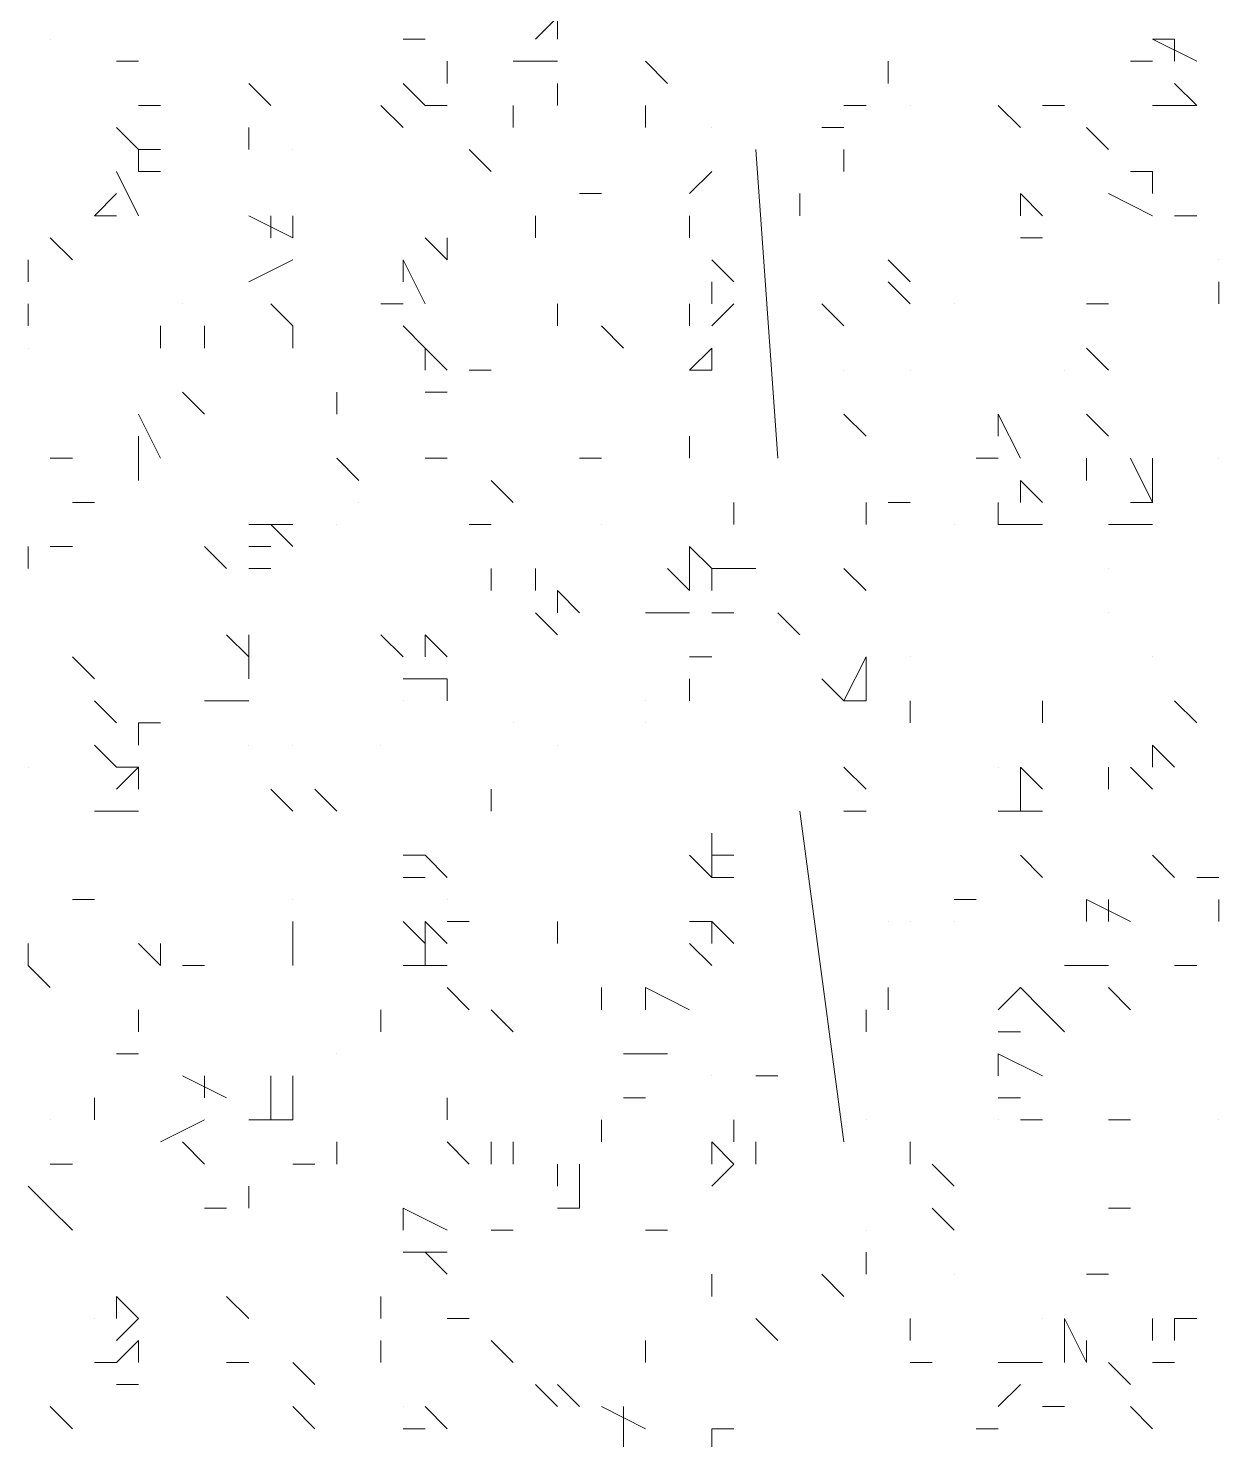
# Model space of a CAD drawing. Header units: millimetres. Extents: x 2928 to 3112, y 1220 to 1280.
# Drawn here: x 3000.6755 to 3000.8555, y 1263.2689 to 1263.4823 of the extents above; entities that cross this region are included whole.
import ezdxf

# ---------------------------------------------------------------- set-up
doc = ezdxf.new("R2010")
doc.units = ezdxf.units.MM

msp = doc.modelspace()

# ---------------------------------------------------------------- linework, layer by layer
at = {"color": 92, "linetype": 'Continuous', "lineweight": 5, "true_color": 0x00b800}
for points in [[(3000.7555, 1263.48394), (3000.75217, 1263.48061), (3000.75217, 1263.48061)], [(3000.7555, 1263.48394), (3000.7555, 1263.48061), (3000.7555, 1263.48061)], [(3000.7355, 1263.48061), (3000.73217, 1263.48061), (3000.73217, 1263.48061)], [(3000.8455, 1263.48061), (3000.85217, 1263.47727), (3000.85217, 1263.47727)], [(3000.84883, 1263.48061), (3000.8455, 1263.48061), (3000.8455, 1263.48061)], [(3000.84883, 1263.48061), (3000.84883, 1263.47727), (3000.84883, 1263.47727)], [(3000.69217, 1263.47727), (3000.68883, 1263.47727), (3000.68883, 1263.47727)], [(3000.73883, 1263.47727), (3000.73883, 1263.47394), (3000.73883, 1263.47394)], [(3000.73883, 1263.47727), (3000.73883, 1263.47394), (3000.73883, 1263.47394)], [(3000.74883, 1263.47727), (3000.7555, 1263.47727), (3000.7555, 1263.47727)], [(3000.77217, 1263.47394), (3000.76883, 1263.47727), (3000.76883, 1263.47727)], [(3000.8055, 1263.47394), (3000.8055, 1263.47727), (3000.8055, 1263.47727)], [(3000.8455, 1263.47727), (3000.84217, 1263.47727), (3000.84217, 1263.47727)], [(3000.71217, 1263.47061), (3000.70883, 1263.47394), (3000.70883, 1263.47394)], [(3000.7355, 1263.47061), (3000.73217, 1263.47394), (3000.73217, 1263.47394)], [(3000.7555, 1263.47061), (3000.7555, 1263.47394), (3000.7555, 1263.47394)], [(3000.85217, 1263.47061), (3000.84883, 1263.47394), (3000.84883, 1263.47394)], [(3000.6955, 1263.47061), (3000.69217, 1263.47061), (3000.69217, 1263.47061)], [(3000.73217, 1263.46727), (3000.72883, 1263.47061), (3000.72883, 1263.47061)], [(3000.7355, 1263.47061), (3000.73883, 1263.47061), (3000.73883, 1263.47061)], [(3000.74883, 1263.46727), (3000.74883, 1263.47061), (3000.74883, 1263.47061)], [(3000.76883, 1263.46727), (3000.76883, 1263.47061), (3000.76883, 1263.47061)], [(3000.79883, 1263.47061), (3000.80217, 1263.47061), (3000.80217, 1263.47061)], [(3000.8255, 1263.46727), (3000.82217, 1263.47061), (3000.82217, 1263.47061)], [(3000.83217, 1263.47061), (3000.82883, 1263.47061), (3000.82883, 1263.47061)], [(3000.8455, 1263.47061), (3000.85217, 1263.47061), (3000.85217, 1263.47061)], [(3000.69217, 1263.46394), (3000.68883, 1263.46727), (3000.68883, 1263.46727)], [(3000.70883, 1263.46394), (3000.70883, 1263.46727), (3000.70883, 1263.46727)], [(3000.7955, 1263.46727), (3000.79883, 1263.46727), (3000.79883, 1263.46727)], [(3000.83883, 1263.46394), (3000.8355, 1263.46727), (3000.8355, 1263.46727)], [(3000.69217, 1263.46394), (3000.6955, 1263.46394), (3000.6955, 1263.46394)], [(3000.69217, 1263.46394), (3000.69217, 1263.4606), (3000.69217, 1263.4606)], [(3000.7455, 1263.4606), (3000.74217, 1263.46394), (3000.74217, 1263.46394)], [(3000.79883, 1263.4606), (3000.79883, 1263.46394), (3000.79883, 1263.46394)], [(3000.68883, 1263.4606), (3000.69217, 1263.45394), (3000.69217, 1263.45394)], [(3000.69217, 1263.4606), (3000.6955, 1263.4606), (3000.6955, 1263.4606)], [(3000.7755, 1263.45727), (3000.77883, 1263.4606), (3000.77883, 1263.4606)], [(3000.8455, 1263.4606), (3000.84217, 1263.4606), (3000.84217, 1263.4606)], [(3000.8455, 1263.4606), (3000.8455, 1263.45727), (3000.8455, 1263.45727)], [(3000.68883, 1263.45727), (3000.6855, 1263.45394), (3000.6855, 1263.45394)], [(3000.76217, 1263.45727), (3000.75883, 1263.45727), (3000.75883, 1263.45727)], [(3000.79217, 1263.45394), (3000.79217, 1263.45727), (3000.79217, 1263.45727)], [(3000.8255, 1263.45727), (3000.82883, 1263.45394), (3000.82883, 1263.45394)], [(3000.8255, 1263.45727), (3000.8255, 1263.45394), (3000.8255, 1263.45394)], [(3000.82883, 1263.45394), (3000.8255, 1263.45727), (3000.8255, 1263.45727)], [(3000.83883, 1263.45727), (3000.8455, 1263.45394), (3000.8455, 1263.45394)], [(3000.6855, 1263.45394), (3000.68883, 1263.45394), (3000.68883, 1263.45394)], [(3000.70883, 1263.45394), (3000.7155, 1263.4506), (3000.7155, 1263.4506)], [(3000.71217, 1263.45394), (3000.71217, 1263.4506), (3000.71217, 1263.4506)], [(3000.7155, 1263.4506), (3000.7155, 1263.45394), (3000.7155, 1263.45394)], [(3000.75217, 1263.4506), (3000.75217, 1263.45394), (3000.75217, 1263.45394)], [(3000.7755, 1263.4506), (3000.7755, 1263.45394), (3000.7755, 1263.45394)], [(3000.85217, 1263.45394), (3000.84883, 1263.45394), (3000.84883, 1263.45394)], [(3000.68217, 1263.44727), (3000.67883, 1263.4506), (3000.67883, 1263.4506)], [(3000.73883, 1263.44727), (3000.7355, 1263.4506), (3000.7355, 1263.4506)], [(3000.73883, 1263.44727), (3000.73883, 1263.4506), (3000.73883, 1263.4506)], [(3000.8255, 1263.4506), (3000.82883, 1263.4506), (3000.82883, 1263.4506)], [(3000.6755, 1263.44394), (3000.6755, 1263.44727), (3000.6755, 1263.44727)], [(3000.70883, 1263.44394), (3000.7155, 1263.44727), (3000.7155, 1263.44727)], [(3000.73217, 1263.44727), (3000.7355, 1263.4406), (3000.7355, 1263.4406)], [(3000.73217, 1263.44727), (3000.73217, 1263.44394), (3000.73217, 1263.44394)], [(3000.77883, 1263.44727), (3000.78217, 1263.44394), (3000.78217, 1263.44394)], [(3000.80883, 1263.44394), (3000.8055, 1263.44727), (3000.8055, 1263.44727)], [(3000.77883, 1263.44394), (3000.77883, 1263.4406), (3000.77883, 1263.4406)], [(3000.80883, 1263.4406), (3000.8055, 1263.44394), (3000.8055, 1263.44394)], [(3000.8555, 1263.4406), (3000.8555, 1263.44394), (3000.8555, 1263.44394)], [(3000.6755, 1263.43727), (3000.6755, 1263.4406), (3000.6755, 1263.4406)], [(3000.7155, 1263.43727), (3000.71217, 1263.4406), (3000.71217, 1263.4406)], [(3000.72883, 1263.4406), (3000.73217, 1263.4406), (3000.73217, 1263.4406)], [(3000.7555, 1263.43727), (3000.7555, 1263.4406), (3000.7555, 1263.4406)], [(3000.7755, 1263.43727), (3000.7755, 1263.4406), (3000.7755, 1263.4406)], [(3000.77883, 1263.43727), (3000.78217, 1263.4406), (3000.78217, 1263.4406)], [(3000.79883, 1263.43727), (3000.7955, 1263.4406), (3000.7955, 1263.4406)], [(3000.83883, 1263.4406), (3000.8355, 1263.4406), (3000.8355, 1263.4406)], [(3000.6955, 1263.43394), (3000.6955, 1263.43727), (3000.6955, 1263.43727)], [(3000.70217, 1263.43394), (3000.70217, 1263.43727), (3000.70217, 1263.43727)], [(3000.7155, 1263.43394), (3000.7155, 1263.43727), (3000.7155, 1263.43727)], [(3000.7355, 1263.43394), (3000.73217, 1263.43727), (3000.73217, 1263.43727)], [(3000.7655, 1263.43394), (3000.76217, 1263.43727), (3000.76217, 1263.43727)], [(3000.7355, 1263.43394), (3000.73883, 1263.4306), (3000.73883, 1263.4306)], [(3000.7355, 1263.43394), (3000.7355, 1263.4306), (3000.7355, 1263.4306)], [(3000.77883, 1263.43394), (3000.7755, 1263.4306), (3000.7755, 1263.4306)], [(3000.77883, 1263.43394), (3000.77883, 1263.4306), (3000.77883, 1263.4306)], [(3000.83883, 1263.4306), (3000.8355, 1263.43394), (3000.8355, 1263.43394)], [(3000.7455, 1263.4306), (3000.74217, 1263.4306), (3000.74217, 1263.4306)], [(3000.7755, 1263.4306), (3000.77883, 1263.4306), (3000.77883, 1263.4306)], [(3000.70217, 1263.42394), (3000.69883, 1263.42727), (3000.69883, 1263.42727)], [(3000.72217, 1263.42394), (3000.72217, 1263.42727), (3000.72217, 1263.42727)], [(3000.7355, 1263.42727), (3000.73883, 1263.42727), (3000.73883, 1263.42727)], [(3000.69217, 1263.42394), (3000.6955, 1263.41727), (3000.6955, 1263.41727)], [(3000.80217, 1263.4206), (3000.79883, 1263.42394), (3000.79883, 1263.42394)], [(3000.82217, 1263.42394), (3000.8255, 1263.41727), (3000.8255, 1263.41727)], [(3000.82217, 1263.42394), (3000.82217, 1263.4206), (3000.82217, 1263.4206)], [(3000.83883, 1263.4206), (3000.8355, 1263.42394), (3000.8355, 1263.42394)], [(3000.69217, 1263.4206), (3000.69217, 1263.41727), (3000.69217, 1263.41727)], [(3000.7755, 1263.41727), (3000.7755, 1263.4206), (3000.7755, 1263.4206)], [(3000.68217, 1263.41727), (3000.67883, 1263.41727), (3000.67883, 1263.41727)], [(3000.68217, 1263.41727), (3000.67883, 1263.41727), (3000.67883, 1263.41727)], [(3000.69217, 1263.41394), (3000.69217, 1263.41727), (3000.69217, 1263.41727)], [(3000.7255, 1263.41394), (3000.72217, 1263.41727), (3000.72217, 1263.41727)], [(3000.73883, 1263.41727), (3000.7355, 1263.41727), (3000.7355, 1263.41727)], [(3000.76217, 1263.41727), (3000.75883, 1263.41727), (3000.75883, 1263.41727)], [(3000.81883, 1263.41727), (3000.82217, 1263.41727), (3000.82217, 1263.41727)], [(3000.8355, 1263.41394), (3000.8355, 1263.41727), (3000.8355, 1263.41727)], [(3000.84217, 1263.41727), (3000.8455, 1263.4106), (3000.8455, 1263.4106)], [(3000.8455, 1263.41727), (3000.8455, 1263.4106), (3000.8455, 1263.4106)], [(3000.74883, 1263.4106), (3000.7455, 1263.41394), (3000.7455, 1263.41394)], [(3000.8255, 1263.41394), (3000.82883, 1263.4106), (3000.82883, 1263.4106)], [(3000.8255, 1263.41394), (3000.8255, 1263.4106), (3000.8255, 1263.4106)], [(3000.6855, 1263.4106), (3000.68217, 1263.4106), (3000.68217, 1263.4106)], [(3000.78217, 1263.40727), (3000.78217, 1263.4106), (3000.78217, 1263.4106)], [(3000.80217, 1263.40727), (3000.80217, 1263.4106), (3000.80217, 1263.4106)], [(3000.80883, 1263.4106), (3000.8055, 1263.4106), (3000.8055, 1263.4106)], [(3000.82217, 1263.40727), (3000.82217, 1263.4106), (3000.82217, 1263.4106)], [(3000.8455, 1263.4106), (3000.84217, 1263.4106), (3000.84217, 1263.4106)], [(3000.71217, 1263.40727), (3000.70883, 1263.40727), (3000.70883, 1263.40727)], [(3000.71217, 1263.40727), (3000.7155, 1263.40394), (3000.7155, 1263.40394)], [(3000.7155, 1263.40727), (3000.71217, 1263.40727), (3000.71217, 1263.40727)], [(3000.7455, 1263.40727), (3000.74217, 1263.40727), (3000.74217, 1263.40727)], [(3000.82217, 1263.40727), (3000.82883, 1263.40727), (3000.82883, 1263.40727)], [(3000.83883, 1263.40727), (3000.8455, 1263.40727), (3000.8455, 1263.40727)], [(3000.6755, 1263.4006), (3000.6755, 1263.40394), (3000.6755, 1263.40394)], [(3000.68217, 1263.40394), (3000.67883, 1263.40394), (3000.67883, 1263.40394)], [(3000.7055, 1263.4006), (3000.70217, 1263.40394), (3000.70217, 1263.40394)], [(3000.70883, 1263.40394), (3000.71217, 1263.40394), (3000.71217, 1263.40394)], [(3000.7755, 1263.40394), (3000.77883, 1263.4006), (3000.77883, 1263.4006)], [(3000.7755, 1263.40394), (3000.7755, 1263.39727), (3000.7755, 1263.39727)], [(3000.71217, 1263.4006), (3000.70883, 1263.4006), (3000.70883, 1263.4006)], [(3000.7455, 1263.39727), (3000.7455, 1263.4006), (3000.7455, 1263.4006)], [(3000.75217, 1263.39727), (3000.75217, 1263.4006), (3000.75217, 1263.4006)], [(3000.7755, 1263.39727), (3000.77217, 1263.4006), (3000.77217, 1263.4006)], [(3000.77883, 1263.4006), (3000.7855, 1263.4006), (3000.7855, 1263.4006)], [(3000.77883, 1263.4006), (3000.77883, 1263.39727), (3000.77883, 1263.39727)], [(3000.80217, 1263.39727), (3000.79883, 1263.4006), (3000.79883, 1263.4006)], [(3000.7555, 1263.39727), (3000.75883, 1263.39394), (3000.75883, 1263.39394)], [(3000.7555, 1263.39727), (3000.7555, 1263.39394), (3000.7555, 1263.39394)], [(3000.75217, 1263.39394), (3000.7555, 1263.3906), (3000.7555, 1263.3906)], [(3000.76883, 1263.39394), (3000.7755, 1263.39394), (3000.7755, 1263.39394)], [(3000.77883, 1263.39394), (3000.78217, 1263.39394), (3000.78217, 1263.39394)], [(3000.7055, 1263.3906), (3000.70883, 1263.38727), (3000.70883, 1263.38727)], [(3000.70883, 1263.3906), (3000.70883, 1263.38394), (3000.70883, 1263.38394)], [(3000.73217, 1263.38727), (3000.72883, 1263.3906), (3000.72883, 1263.3906)], [(3000.7355, 1263.3906), (3000.73883, 1263.38727), (3000.73883, 1263.38727)], [(3000.7355, 1263.3906), (3000.7355, 1263.38727), (3000.7355, 1263.38727)], [(3000.6855, 1263.38394), (3000.68217, 1263.38727), (3000.68217, 1263.38727)], [(3000.77883, 1263.38727), (3000.7755, 1263.38727), (3000.7755, 1263.38727)], [(3000.80217, 1263.38727), (3000.79883, 1263.3806), (3000.79883, 1263.3806)], [(3000.80217, 1263.38727), (3000.80217, 1263.3806), (3000.80217, 1263.3806)], [(3000.73217, 1263.38394), (3000.73883, 1263.38394), (3000.73883, 1263.38394)], [(3000.73883, 1263.3806), (3000.73883, 1263.38394), (3000.73883, 1263.38394)], [(3000.7755, 1263.3806), (3000.7755, 1263.38394), (3000.7755, 1263.38394)], [(3000.79883, 1263.3806), (3000.7955, 1263.38394), (3000.7955, 1263.38394)], [(3000.68883, 1263.37727), (3000.6855, 1263.3806), (3000.6855, 1263.3806)], [(3000.70217, 1263.3806), (3000.70883, 1263.3806), (3000.70883, 1263.3806)], [(3000.79883, 1263.3806), (3000.80217, 1263.3806), (3000.80217, 1263.3806)], [(3000.80883, 1263.37727), (3000.80883, 1263.3806), (3000.80883, 1263.3806)], [(3000.80883, 1263.37727), (3000.80883, 1263.3806), (3000.80883, 1263.3806)], [(3000.82883, 1263.37727), (3000.82883, 1263.3806), (3000.82883, 1263.3806)], [(3000.85217, 1263.37727), (3000.84883, 1263.3806), (3000.84883, 1263.3806)], [(3000.69217, 1263.37727), (3000.6955, 1263.37727), (3000.6955, 1263.37727)], [(3000.69217, 1263.37727), (3000.69217, 1263.37394), (3000.69217, 1263.37394)], [(3000.68883, 1263.3706), (3000.6855, 1263.37394), (3000.6855, 1263.37394)], [(3000.8455, 1263.37394), (3000.84883, 1263.3706), (3000.84883, 1263.3706)], [(3000.8455, 1263.37394), (3000.8455, 1263.3706), (3000.8455, 1263.3706)], [(3000.68883, 1263.3706), (3000.69217, 1263.3706), (3000.69217, 1263.3706)], [(3000.69217, 1263.3706), (3000.68883, 1263.36727), (3000.68883, 1263.36727)], [(3000.69217, 1263.3706), (3000.69217, 1263.36727), (3000.69217, 1263.36727)], [(3000.80217, 1263.36727), (3000.79883, 1263.3706), (3000.79883, 1263.3706)], [(3000.8255, 1263.3706), (3000.82883, 1263.36727), (3000.82883, 1263.36727)], [(3000.8255, 1263.3706), (3000.8255, 1263.36394), (3000.8255, 1263.36394)], [(3000.83883, 1263.36727), (3000.83883, 1263.3706), (3000.83883, 1263.3706)], [(3000.84217, 1263.3706), (3000.8455, 1263.36727), (3000.8455, 1263.36727)], [(3000.7155, 1263.36394), (3000.71217, 1263.36727), (3000.71217, 1263.36727)], [(3000.72217, 1263.36394), (3000.71883, 1263.36727), (3000.71883, 1263.36727)], [(3000.7455, 1263.36394), (3000.7455, 1263.36727), (3000.7455, 1263.36727)], [(3000.6855, 1263.36394), (3000.69217, 1263.36394), (3000.69217, 1263.36394)], [(3000.80217, 1263.36394), (3000.79883, 1263.36394), (3000.79883, 1263.36394)], [(3000.82217, 1263.36394), (3000.82883, 1263.36394), (3000.82883, 1263.36394)], [(3000.77883, 1263.35727), (3000.77883, 1263.3606), (3000.77883, 1263.3606)], [(3000.7355, 1263.35727), (3000.73217, 1263.35727), (3000.73217, 1263.35727)], [(3000.7355, 1263.35727), (3000.73883, 1263.35394), (3000.73883, 1263.35394)], [(3000.77883, 1263.35394), (3000.7755, 1263.35727), (3000.7755, 1263.35727)], [(3000.77883, 1263.35727), (3000.78217, 1263.35727), (3000.78217, 1263.35727)], [(3000.77883, 1263.35727), (3000.77883, 1263.35394), (3000.77883, 1263.35394)], [(3000.82883, 1263.35394), (3000.8255, 1263.35727), (3000.8255, 1263.35727)], [(3000.84883, 1263.35394), (3000.8455, 1263.35727), (3000.8455, 1263.35727)], [(3000.73217, 1263.35394), (3000.7355, 1263.35394), (3000.7355, 1263.35394)], [(3000.77883, 1263.35394), (3000.78217, 1263.35394), (3000.78217, 1263.35394)], [(3000.8555, 1263.35394), (3000.85217, 1263.35394), (3000.85217, 1263.35394)], [(3000.6855, 1263.3506), (3000.68217, 1263.3506), (3000.68217, 1263.3506)], [(3000.81883, 1263.3506), (3000.8155, 1263.3506), (3000.8155, 1263.3506)], [(3000.8355, 1263.3506), (3000.84217, 1263.34727), (3000.84217, 1263.34727)], [(3000.8355, 1263.34727), (3000.8355, 1263.3506), (3000.8355, 1263.3506)], [(3000.83883, 1263.3506), (3000.83883, 1263.34727), (3000.83883, 1263.34727)], [(3000.8555, 1263.34727), (3000.8555, 1263.3506), (3000.8555, 1263.3506)], [(3000.7155, 1263.34394), (3000.7155, 1263.34727), (3000.7155, 1263.34727)], [(3000.7355, 1263.34394), (3000.73217, 1263.34727), (3000.73217, 1263.34727)], [(3000.7355, 1263.34727), (3000.73883, 1263.34394), (3000.73883, 1263.34394)], [(3000.7355, 1263.34727), (3000.7355, 1263.3406), (3000.7355, 1263.3406)], [(3000.74217, 1263.34727), (3000.73883, 1263.34727), (3000.73883, 1263.34727)], [(3000.7555, 1263.34394), (3000.7555, 1263.34727), (3000.7555, 1263.34727)], [(3000.77883, 1263.34727), (3000.7755, 1263.34727), (3000.7755, 1263.34727)], [(3000.77883, 1263.34727), (3000.78217, 1263.34394), (3000.78217, 1263.34394)], [(3000.77883, 1263.34727), (3000.77883, 1263.34394), (3000.77883, 1263.34394)], [(3000.6755, 1263.3406), (3000.6755, 1263.34394), (3000.6755, 1263.34394)], [(3000.6955, 1263.3406), (3000.69217, 1263.34394), (3000.69217, 1263.34394)], [(3000.6955, 1263.3406), (3000.6955, 1263.34394), (3000.6955, 1263.34394)], [(3000.7155, 1263.3406), (3000.7155, 1263.34394), (3000.7155, 1263.34394)], [(3000.7755, 1263.34394), (3000.77883, 1263.3406), (3000.77883, 1263.3406)], [(3000.67883, 1263.33727), (3000.6755, 1263.3406), (3000.6755, 1263.3406)], [(3000.70217, 1263.3406), (3000.69883, 1263.3406), (3000.69883, 1263.3406)], [(3000.73217, 1263.3406), (3000.73883, 1263.3406), (3000.73883, 1263.3406)], [(3000.83217, 1263.3406), (3000.83883, 1263.3406), (3000.83883, 1263.3406)], [(3000.85217, 1263.3406), (3000.84883, 1263.3406), (3000.84883, 1263.3406)], [(3000.74217, 1263.33394), (3000.73883, 1263.33727), (3000.73883, 1263.33727)], [(3000.76217, 1263.33394), (3000.76217, 1263.33727), (3000.76217, 1263.33727)], [(3000.76883, 1263.33727), (3000.7755, 1263.33394), (3000.7755, 1263.33394)], [(3000.76883, 1263.33727), (3000.76883, 1263.33394), (3000.76883, 1263.33394)], [(3000.8055, 1263.33394), (3000.8055, 1263.33727), (3000.8055, 1263.33727)], [(3000.8255, 1263.33727), (3000.82217, 1263.33394), (3000.82217, 1263.33394)], [(3000.8255, 1263.33727), (3000.82883, 1263.33394), (3000.82883, 1263.33394)], [(3000.84217, 1263.33394), (3000.83883, 1263.33727), (3000.83883, 1263.33727)], [(3000.69217, 1263.33394), (3000.69217, 1263.3306), (3000.69217, 1263.3306)], [(3000.72883, 1263.3306), (3000.72883, 1263.33394), (3000.72883, 1263.33394)], [(3000.74883, 1263.3306), (3000.7455, 1263.33394), (3000.7455, 1263.33394)], [(3000.80217, 1263.3306), (3000.80217, 1263.33394), (3000.80217, 1263.33394)], [(3000.83217, 1263.3306), (3000.82883, 1263.33394), (3000.82883, 1263.33394)], [(3000.82217, 1263.3306), (3000.8255, 1263.3306), (3000.8255, 1263.3306)], [(3000.68883, 1263.32727), (3000.69217, 1263.32727), (3000.69217, 1263.32727)], [(3000.7655, 1263.32727), (3000.77217, 1263.32727), (3000.77217, 1263.32727)], [(3000.82217, 1263.32727), (3000.82883, 1263.32394), (3000.82883, 1263.32394)], [(3000.82217, 1263.32727), (3000.82217, 1263.32394), (3000.82217, 1263.32394)], [(3000.69883, 1263.32394), (3000.7055, 1263.3206), (3000.7055, 1263.3206)], [(3000.70217, 1263.32394), (3000.70217, 1263.3206), (3000.70217, 1263.3206)], [(3000.71217, 1263.32394), (3000.71217, 1263.31727), (3000.71217, 1263.31727)], [(3000.7155, 1263.32394), (3000.7155, 1263.31727), (3000.7155, 1263.31727)], [(3000.78883, 1263.32394), (3000.7855, 1263.32394), (3000.7855, 1263.32394)], [(3000.6855, 1263.31727), (3000.6855, 1263.3206), (3000.6855, 1263.3206)], [(3000.73883, 1263.31727), (3000.73883, 1263.3206), (3000.73883, 1263.3206)], [(3000.76883, 1263.3206), (3000.7655, 1263.3206), (3000.7655, 1263.3206)], [(3000.82217, 1263.3206), (3000.8255, 1263.3206), (3000.8255, 1263.3206)], [(3000.6955, 1263.31394), (3000.70217, 1263.31727), (3000.70217, 1263.31727)], [(3000.70883, 1263.31727), (3000.7155, 1263.31727), (3000.7155, 1263.31727)], [(3000.76217, 1263.31394), (3000.76217, 1263.31727), (3000.76217, 1263.31727)], [(3000.78217, 1263.31394), (3000.78217, 1263.31727), (3000.78217, 1263.31727)], [(3000.82883, 1263.31727), (3000.8255, 1263.31727), (3000.8255, 1263.31727)], [(3000.84217, 1263.31727), (3000.83883, 1263.31727), (3000.83883, 1263.31727)], [(3000.70217, 1263.3106), (3000.69883, 1263.31394), (3000.69883, 1263.31394)], [(3000.72217, 1263.3106), (3000.72217, 1263.31394), (3000.72217, 1263.31394)], [(3000.74217, 1263.3106), (3000.73883, 1263.31394), (3000.73883, 1263.31394)], [(3000.7455, 1263.3106), (3000.7455, 1263.31394), (3000.7455, 1263.31394)], [(3000.74883, 1263.3106), (3000.74883, 1263.31394), (3000.74883, 1263.31394)], [(3000.77883, 1263.31394), (3000.78217, 1263.3106), (3000.78217, 1263.3106)], [(3000.77883, 1263.31394), (3000.77883, 1263.3106), (3000.77883, 1263.3106)], [(3000.7855, 1263.3106), (3000.7855, 1263.31394), (3000.7855, 1263.31394)], [(3000.80883, 1263.3106), (3000.80883, 1263.31394), (3000.80883, 1263.31394)], [(3000.68217, 1263.3106), (3000.67883, 1263.3106), (3000.67883, 1263.3106)], [(3000.71883, 1263.3106), (3000.7155, 1263.3106), (3000.7155, 1263.3106)], [(3000.7555, 1263.3106), (3000.7555, 1263.30727), (3000.7555, 1263.30727)], [(3000.75883, 1263.3106), (3000.75883, 1263.30394), (3000.75883, 1263.30394)], [(3000.77883, 1263.30727), (3000.78217, 1263.3106), (3000.78217, 1263.3106)], [(3000.8155, 1263.30727), (3000.81217, 1263.3106), (3000.81217, 1263.3106)], [(3000.67883, 1263.30394), (3000.6755, 1263.30727), (3000.6755, 1263.30727)], [(3000.70883, 1263.30394), (3000.70883, 1263.30727), (3000.70883, 1263.30727)], [(3000.68217, 1263.3006), (3000.67883, 1263.30394), (3000.67883, 1263.30394)], [(3000.7055, 1263.30394), (3000.70217, 1263.30394), (3000.70217, 1263.30394)], [(3000.73217, 1263.30394), (3000.73883, 1263.3006), (3000.73883, 1263.3006)], [(3000.73217, 1263.30394), (3000.73217, 1263.3006), (3000.73217, 1263.3006)], [(3000.7555, 1263.30394), (3000.75883, 1263.30394), (3000.75883, 1263.30394)], [(3000.8155, 1263.3006), (3000.81217, 1263.30394), (3000.81217, 1263.30394)], [(3000.84217, 1263.30394), (3000.83883, 1263.30394), (3000.83883, 1263.30394)], [(3000.74883, 1263.3006), (3000.7455, 1263.3006), (3000.7455, 1263.3006)], [(3000.77217, 1263.3006), (3000.76883, 1263.3006), (3000.76883, 1263.3006)], [(3000.73217, 1263.29727), (3000.73883, 1263.29727), (3000.73883, 1263.29727)], [(3000.73883, 1263.29394), (3000.7355, 1263.29727), (3000.7355, 1263.29727)], [(3000.80217, 1263.29727), (3000.80217, 1263.29394), (3000.80217, 1263.29394)], [(3000.77883, 1263.2906), (3000.77883, 1263.29394), (3000.77883, 1263.29394)], [(3000.83883, 1263.29394), (3000.8355, 1263.29394), (3000.8355, 1263.29394)], [(3000.68883, 1263.2906), (3000.69217, 1263.28727), (3000.69217, 1263.28727)], [(3000.68883, 1263.2906), (3000.68883, 1263.28727), (3000.68883, 1263.28727)], [(3000.70883, 1263.28727), (3000.7055, 1263.2906), (3000.7055, 1263.2906)], [(3000.72883, 1263.28727), (3000.72883, 1263.2906), (3000.72883, 1263.2906)], [(3000.68883, 1263.28394), (3000.69217, 1263.28727), (3000.69217, 1263.28727)], [(3000.74217, 1263.28727), (3000.73883, 1263.28727), (3000.73883, 1263.28727)], [(3000.78883, 1263.28394), (3000.7855, 1263.28727), (3000.7855, 1263.28727)], [(3000.80883, 1263.28394), (3000.80883, 1263.28727), (3000.80883, 1263.28727)], [(3000.83217, 1263.28727), (3000.8355, 1263.2806), (3000.8355, 1263.2806)], [(3000.83217, 1263.28727), (3000.83217, 1263.2806), (3000.83217, 1263.2806)], [(3000.8455, 1263.28727), (3000.8455, 1263.28394), (3000.8455, 1263.28394)], [(3000.84883, 1263.28727), (3000.84883, 1263.28394), (3000.84883, 1263.28394)], [(3000.85217, 1263.28727), (3000.84883, 1263.28727), (3000.84883, 1263.28727)], [(3000.69217, 1263.28394), (3000.68883, 1263.2806), (3000.68883, 1263.2806)], [(3000.69217, 1263.28394), (3000.69217, 1263.2806), (3000.69217, 1263.2806)], [(3000.72883, 1263.2806), (3000.72883, 1263.28394), (3000.72883, 1263.28394)], [(3000.74883, 1263.2806), (3000.7455, 1263.28394), (3000.7455, 1263.28394)], [(3000.76883, 1263.2806), (3000.76883, 1263.28394), (3000.76883, 1263.28394)], [(3000.8355, 1263.2806), (3000.8355, 1263.28394), (3000.8355, 1263.28394)], [(3000.68883, 1263.2806), (3000.6855, 1263.2806), (3000.6855, 1263.2806)], [(3000.68883, 1263.2806), (3000.6855, 1263.2806), (3000.6855, 1263.2806)], [(3000.70883, 1263.2806), (3000.7055, 1263.2806), (3000.7055, 1263.2806)], [(3000.71883, 1263.27727), (3000.7155, 1263.2806), (3000.7155, 1263.2806)], [(3000.81217, 1263.2806), (3000.80883, 1263.2806), (3000.80883, 1263.2806)], [(3000.82217, 1263.2806), (3000.82883, 1263.2806), (3000.82883, 1263.2806)], [(3000.84217, 1263.27727), (3000.83883, 1263.2806), (3000.83883, 1263.2806)], [(3000.8455, 1263.2806), (3000.84883, 1263.2806), (3000.84883, 1263.2806)], [(3000.68883, 1263.27727), (3000.69217, 1263.27727), (3000.69217, 1263.27727)], [(3000.7555, 1263.27394), (3000.75217, 1263.27727), (3000.75217, 1263.27727)], [(3000.75883, 1263.27394), (3000.7555, 1263.27727), (3000.7555, 1263.27727)], [(3000.82217, 1263.27394), (3000.8255, 1263.27727), (3000.8255, 1263.27727)], [(3000.68217, 1263.2706), (3000.67883, 1263.27394), (3000.67883, 1263.27394)], [(3000.71883, 1263.2706), (3000.7155, 1263.27394), (3000.7155, 1263.27394)], [(3000.7355, 1263.27394), (3000.73883, 1263.2706), (3000.73883, 1263.2706)], [(3000.76217, 1263.27394), (3000.76883, 1263.2706), (3000.76883, 1263.2706)], [(3000.7655, 1263.27394), (3000.7655, 1263.26727), (3000.7655, 1263.26727)], [(3000.82883, 1263.27394), (3000.83217, 1263.27394), (3000.83217, 1263.27394)], [(3000.8455, 1263.2706), (3000.84217, 1263.27394), (3000.84217, 1263.27394)], [(3000.7355, 1263.2706), (3000.73217, 1263.2706), (3000.73217, 1263.2706)], [(3000.77883, 1263.2706), (3000.78217, 1263.2706), (3000.78217, 1263.2706)], [(3000.77883, 1263.2706), (3000.77883, 1263.26727), (3000.77883, 1263.26727)], [(3000.82217, 1263.2706), (3000.81883, 1263.2706), (3000.81883, 1263.2706)]]:
    msp.add_lwpolyline(points, dxfattribs=at)
for points in [[(3000.67883, 1263.48061), (3000.67883, 1263.48061)], [(3000.79883, 1263.47061), (3000.79883, 1263.47061)], [(3000.80883, 1263.47061), (3000.80883, 1263.47061)], [(3000.77883, 1263.46727), (3000.77883, 1263.46727)], [(3000.7155, 1263.46394), (3000.7155, 1263.46394)], [(3000.8555, 1263.44727), (3000.8555, 1263.44727)], [(3000.69883, 1263.4406), (3000.69883, 1263.4406)], [(3000.77883, 1263.4406), (3000.77883, 1263.4406)], [(3000.8155, 1263.4406), (3000.8155, 1263.4406)], [(3000.6755, 1263.43394), (3000.6755, 1263.43394)], [(3000.79883, 1263.4306), (3000.79883, 1263.4306)], [(3000.80883, 1263.4306), (3000.80883, 1263.4306)], [(3000.83217, 1263.4306), (3000.83217, 1263.4306)], [(3000.8555, 1263.41727), (3000.8555, 1263.41727)], [(3000.7255, 1263.4106), (3000.7255, 1263.4106)], [(3000.72217, 1263.40727), (3000.72217, 1263.40727)], [(3000.76217, 1263.40727), (3000.76217, 1263.40727)], [(3000.8155, 1263.40727), (3000.8155, 1263.40727)], [(3000.70217, 1263.40394), (3000.70217, 1263.40394)], [(3000.83883, 1263.4006), (3000.83883, 1263.4006)], [(3000.83883, 1263.39394), (3000.83883, 1263.39394)], [(3000.80883, 1263.38727), (3000.80883, 1263.38727)], [(3000.8455, 1263.38727), (3000.8455, 1263.38727)], [(3000.73217, 1263.3806), (3000.73217, 1263.3806)], [(3000.76883, 1263.3806), (3000.76883, 1263.3806)], [(3000.69217, 1263.37727), (3000.69217, 1263.37727)], [(3000.74883, 1263.37727), (3000.74883, 1263.37727)], [(3000.76883, 1263.37727), (3000.76883, 1263.37727)], [(3000.70883, 1263.37394), (3000.70883, 1263.37394)], [(3000.7155, 1263.37394), (3000.7155, 1263.37394)], [(3000.72883, 1263.37394), (3000.72883, 1263.37394)], [(3000.7555, 1263.37394), (3000.7555, 1263.37394)], [(3000.6755, 1263.3706), (3000.6755, 1263.3706)], [(3000.82217, 1263.3706), (3000.82217, 1263.3706)], [(3000.69217, 1263.36394), (3000.69217, 1263.36394)], [(3000.7155, 1263.3506), (3000.7155, 1263.3506)], [(3000.73883, 1263.3506), (3000.73883, 1263.3506)], [(3000.73883, 1263.3506), (3000.73883, 1263.3506)], [(3000.7755, 1263.34727), (3000.7755, 1263.34727)], [(3000.8055, 1263.34727), (3000.8055, 1263.34727)], [(3000.80883, 1263.34727), (3000.80883, 1263.34727)], [(3000.8155, 1263.34727), (3000.8155, 1263.34727)], [(3000.69217, 1263.33394), (3000.69217, 1263.33394)], [(3000.72217, 1263.32727), (3000.72217, 1263.32727)], [(3000.77883, 1263.32394), (3000.77883, 1263.32394)], [(3000.67883, 1263.31727), (3000.67883, 1263.31727)], [(3000.80217, 1263.31727), (3000.80217, 1263.31727)], [(3000.82217, 1263.31727), (3000.82217, 1263.31727)], [(3000.8555, 1263.31727), (3000.8555, 1263.31727)], [(3000.80217, 1263.3006), (3000.80217, 1263.3006)], [(3000.8155, 1263.29394), (3000.8155, 1263.29394)], [(3000.6855, 1263.28727), (3000.6855, 1263.28727)], [(3000.82883, 1263.28727), (3000.82883, 1263.28727)], [(3000.82217, 1263.2806), (3000.82217, 1263.2806)], [(3000.67883, 1263.27394), (3000.67883, 1263.27394)], [(3000.73217, 1263.27394), (3000.73217, 1263.27394)]]:
    msp.add_lwpolyline(points, close=True, dxfattribs=at)
at = {"color": 7, "linetype": 'Continuous', "lineweight": 9, "true_color": 0x000007}
for points in [[(3000.78883, 1263.41727), (3000.7855, 1263.46394), (3000.7855, 1263.46394)], [(3000.79217, 1263.3906), (3000.78883, 1263.39394), (3000.78883, 1263.39394)], [(3000.79883, 1263.31394), (3000.79217, 1263.36394), (3000.79217, 1263.36394)], [(3000.79883, 1263.2906), (3000.7955, 1263.29394), (3000.7955, 1263.29394)]]:
    msp.add_lwpolyline(points, dxfattribs=at)

doc.saveas('drawing.dxf')
